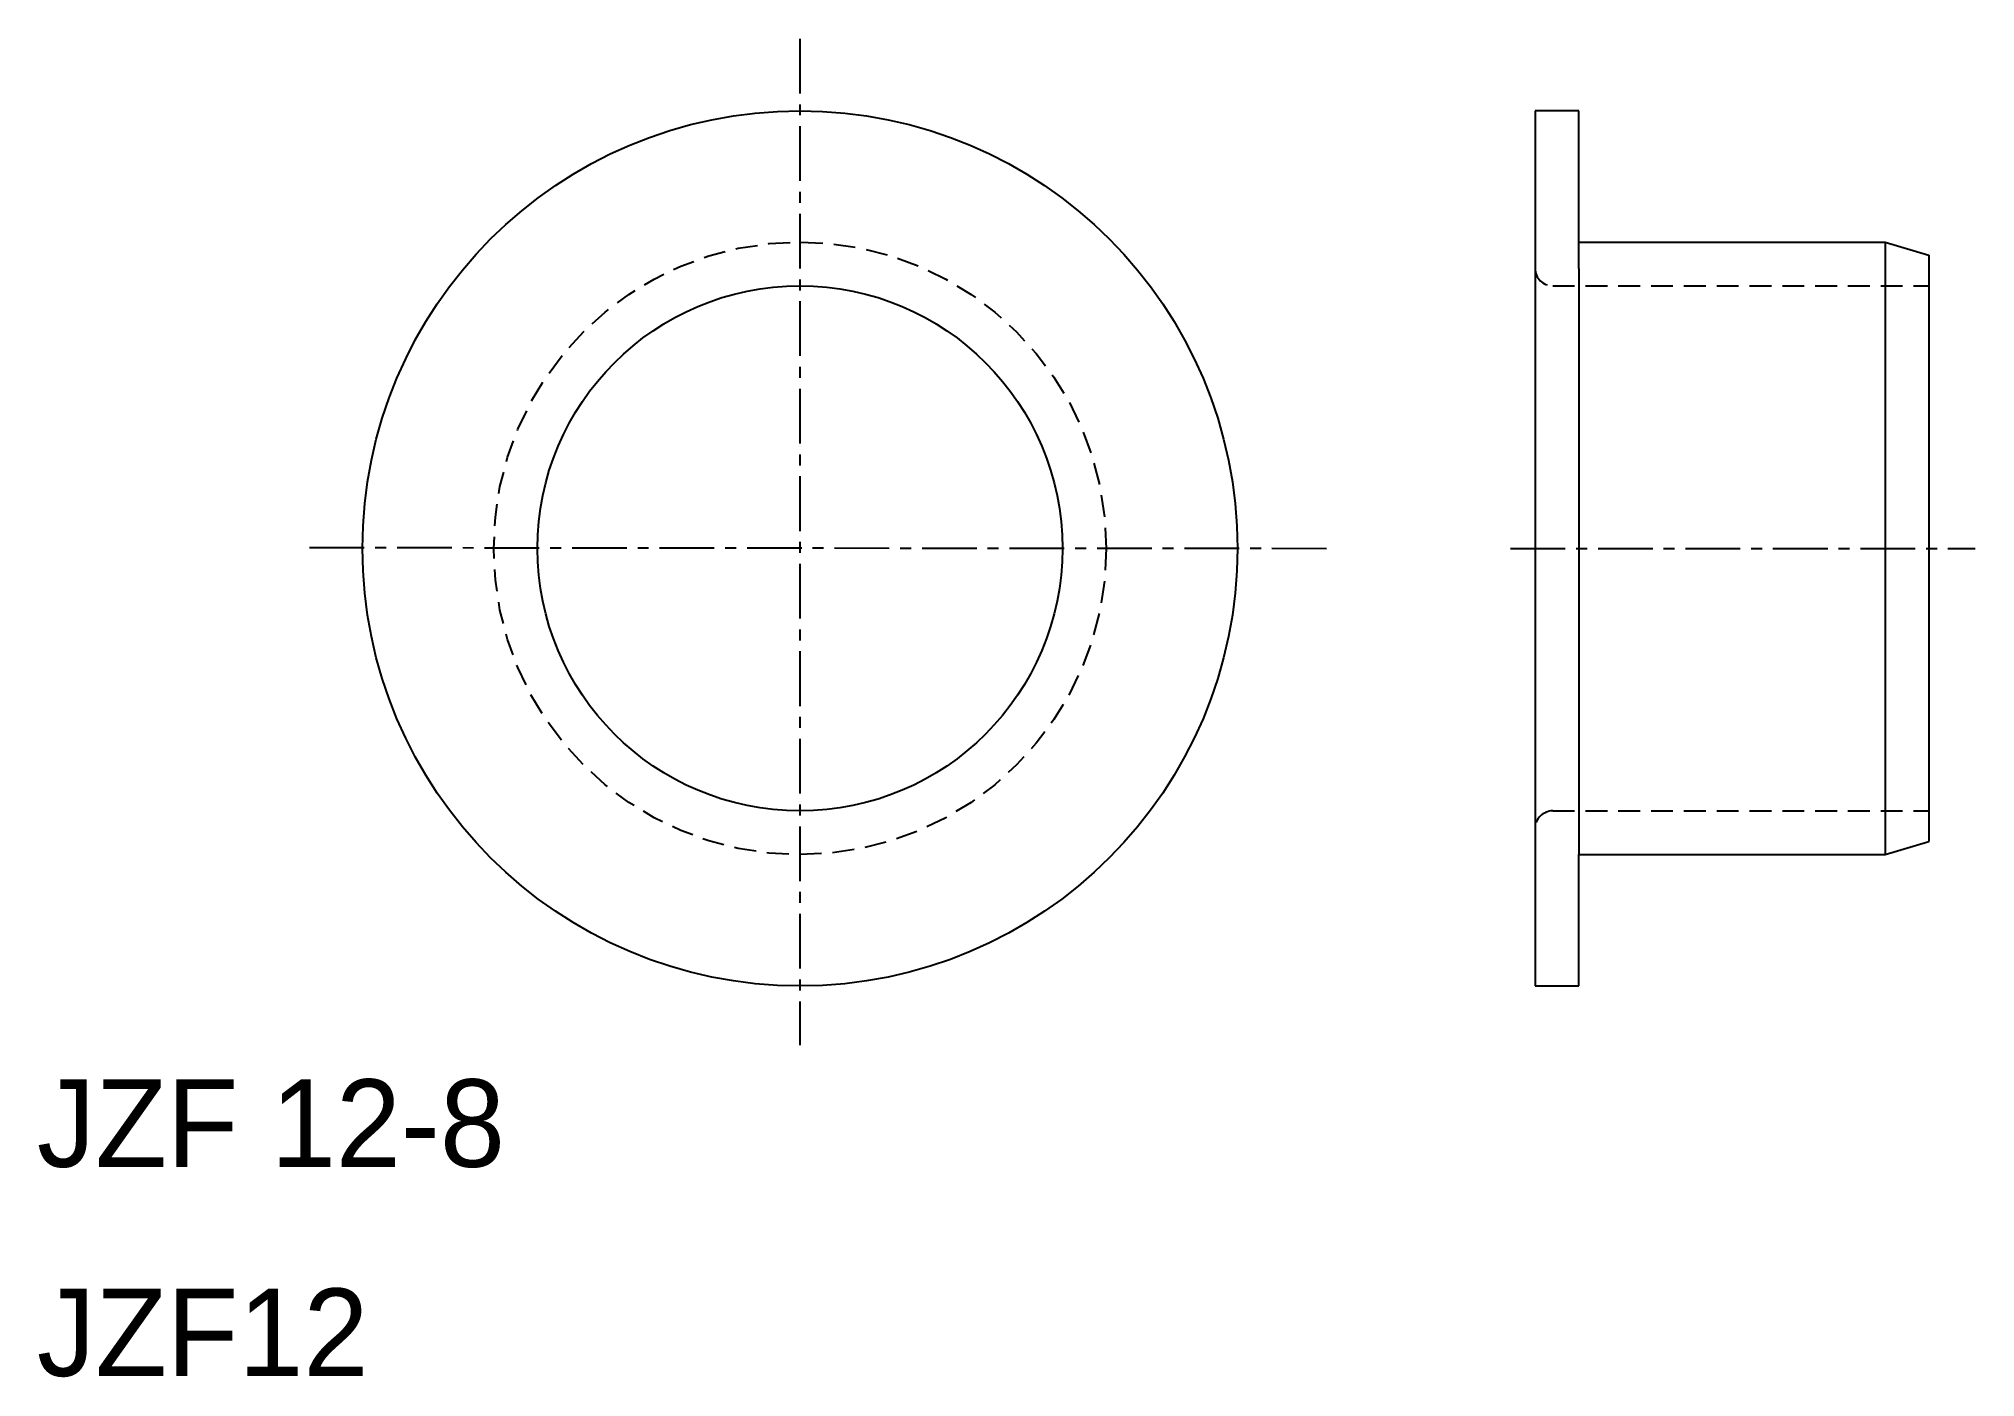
# Model space of a CAD drawing. Extents: x 10 to 54.3, y 10 to 40.6.
import ezdxf

# ---------------------------------------------------------------- set-up
doc = ezdxf.new("R2010")
doc.units = 0
doc.linetypes.add('CENTER', pattern=[2, 1.25, -0.25, 0.25, -0.25])
doc.linetypes.add('DASHED', pattern=[0.75, 0.5, -0.25])
doc.layers.get('0').update_dxf_attribs({"linetype": 'CONTINUOUS'})
doc.layers.add('CENTER', color=1, linetype='CENTER')

msp = doc.modelspace()

# ---------------------------------------------------------------- linework, layer by layer
at = {"color": 7, "linetype": 'CONTINUOUS'}
for p, q in [((44.251, 38.915), (44.251, 18.915)), ((45.251, 38.915), (44.251, 38.915)), ((45.251, 35.915), (45.251, 38.915)), ((45.251, 35.915), (52.251, 35.915)), ((45.251, 35.315), (45.251, 35.915)), ((52.251, 35.915), (52.251, 21.915)), ((52.251, 35.915), (53.251, 35.615)), ((53.251, 35.615), (53.251, 22.215)), ((45.251, 35.315), (45.251, 22.515)), ((45.251, 22.515), (45.251, 21.915)), ((52.251, 21.915), (53.251, 22.215)), ((45.251, 21.915), (52.251, 21.915)), ((45.251, 18.915), (45.251, 21.915)), ((44.251, 18.915), (45.251, 18.915))]:
    msp.add_line(p, q, dxfattribs=at)
at = {"color": 3, "linetype": 'DASHED'}
for p, q in [((44.651, 34.915), (53.251, 34.915)), ((44.651, 22.915), (53.251, 22.915))]:
    msp.add_line(p, q, dxfattribs=at)
at = {"color": 7, "linetype": 'CONTINUOUS'}
for radius in [10, 6]:
    msp.add_circle((27.444, 28.915), radius, dxfattribs=at)
at = {"color": 3, "linetype": 'DASHED'}
msp.add_circle((27.444, 28.915), 7, dxfattribs=at)
for centre, start, end in [((44.651, 35.315), 180, 270), ((44.651, 22.515), 90, 180)]:
    msp.add_arc(centre, 0.4, start, end, dxfattribs=at)
at = {"layer": 'CENTER', "color": 1, "linetype": 'CENTER'}
for p, q in [((27.444, 40.562), (27.444, 17.564)), ((16.234, 28.934), (39.596, 28.915)), ((43.687, 28.915), (54.311, 28.915))]:
    msp.add_line(p, q, dxfattribs=at)

# ---------------------------------------------------------------- texts
at = {"color": 7, "linetype": 'CONTINUOUS'}
for s, p in [('JZF 12-8', (10, 14.78)), ('JZF12', (10, 10))]:
    msp.add_text(s, height=2, dxfattribs=at).set_placement(p)

doc.saveas('drawing.dxf')
